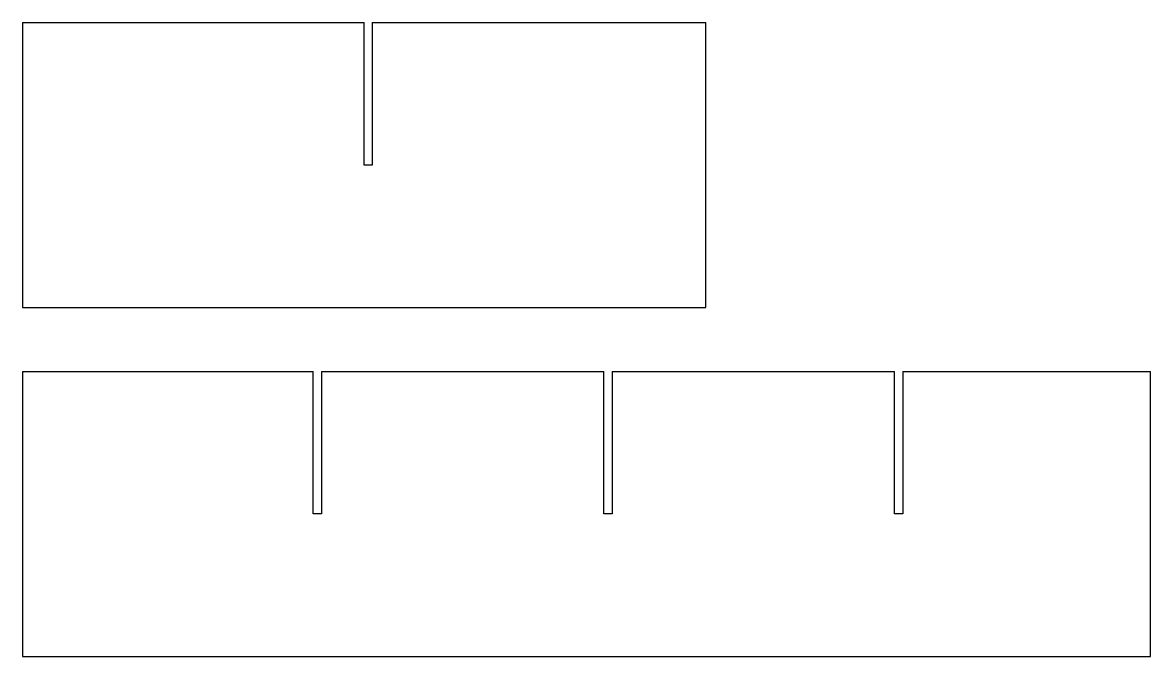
# Model space of a CAD drawing. Header units: millimetres. Extents: x 0 to 388, y 0 to 218.
import ezdxf

# ---------------------------------------------------------------- set-up
doc = ezdxf.new("R2010")
doc.units = ezdxf.units.MM
doc.layers.get('0').update_dxf_attribs({"lineweight": 25, "true_color": 0xffffff})

msp = doc.modelspace()

# ---------------------------------------------------------------- linework, layer by layer
for p, q in [((0, 218), (0, 120)), ((0, 218), (117.5, 218)), ((117.5, 169), (117.5, 218)), ((120.3, 218), (120.3, 169)), ((120.3, 218), (235, 218)), ((235, 120), (235, 218)), ((120.3, 169), (117.5, 169)), ((0, 120), (235, 120)), ((0, 98), (0, 0)), ((0, 98), (100, 98)), ((100, 49), (100, 98)), ((102.8, 98), (102.8, 49)), ((102.8, 98), (200, 98)), ((200, 49), (200, 98)), ((202.8, 98), (202.8, 49)), ((202.8, 98), (300, 98)), ((300, 49), (300, 98)), ((302.8, 98), (302.8, 49)), ((302.8, 98), (388, 98)), ((388, 0), (388, 98)), ((102.8, 49), (100, 49)), ((202.8, 49), (200, 49)), ((302.8, 49), (300, 49)), ((0, 29.8), (0, 20)), ((0, 9.8), (0, 0)), ((0, 9.8), (0, 0)), ((0, 0), (38, 0)), ((0, 0), (388, 0))]:
    msp.add_line(p, q)

doc.saveas('drawing.dxf')
